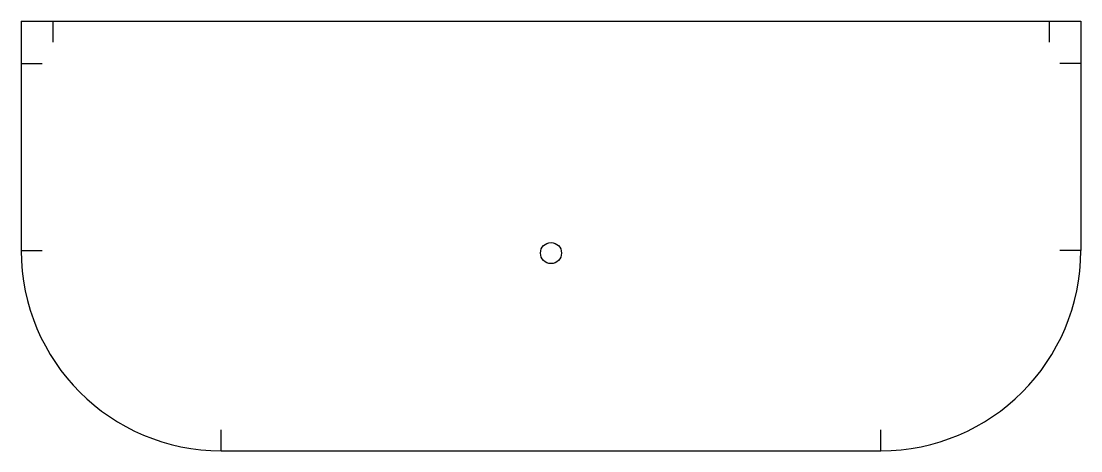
# Model space of a CAD drawing. Header units: millimetres. Extents: x 2892 to 3052, y 2180 to 2244.
import ezdxf

# ---------------------------------------------------------------- set-up
doc = ezdxf.new("R2010")
doc.units = ezdxf.units.MM
doc.layers.add('2_CUT_LINE', color=7, linetype='Continuous')

msp = doc.modelspace()

# ---------------------------------------------------------------- linework, layer by layer
at = {"layer": '2_CUT_LINE', "color": 5, "linetype": 'CONTINUOUS', "lineweight": 25, "true_color": 0x2465d8}
for p, q in [((2891.932875, 2244.344), (3051.667125, 2244.344)), ((2891.932875, 2244.344), (2891.932875, 2209.8)), ((2896.695375, 2244.344), (2896.695375, 2241.169)), ((3046.904625, 2244.344), (3046.904625, 2241.169)), ((3051.667125, 2244.344), (3051.667125, 2209.8)), ((2891.932875, 2237.994), (2895.107875, 2237.994)), ((3051.667125, 2237.994), (3048.492125, 2237.994)), ((2891.932875, 2209.8), (2895.107875, 2209.8)), ((3051.667125, 2209.8), (3048.492125, 2209.8)), ((2922.095375, 2179.6375), (2922.095375, 2182.8125)), ((3021.504625, 2179.6375), (3021.504625, 2182.8125)), ((2922.095375, 2179.6375), (3021.504625, 2179.6375))]:
    msp.add_line(p, q, dxfattribs=at)
msp.add_circle((2971.8, 2209.419), 1.5875, dxfattribs=at)
for centre, start, end in [((2922.095375, 2209.8), 180, 270), ((3021.504625, 2209.8), 270, 0)]:
    msp.add_arc(centre, 30.1625, start, end, dxfattribs=at)

doc.saveas('drawing.dxf')
